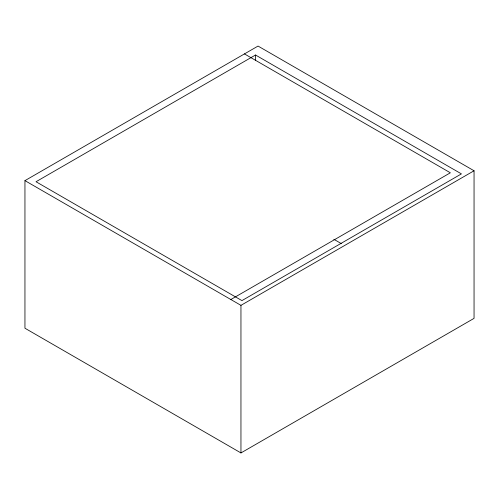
<?xml version="1.0" encoding="UTF-8"?>
<svg xmlns="http://www.w3.org/2000/svg" width="499" height="499" viewBox="0 0 499 499"><rect width="100%" height="100%" fill="white"/><g stroke="black" fill="none" stroke-linecap="round" stroke-linejoin="round"><path stroke-width="0.75" d="M24.95 180.638L258.045 46.064L474.05 170.77L474.05 318.362L240.955 452.936L24.95 328.23L24.95 180.638L240.955 305.351L474.05 170.77M255.525 55.009L36.022 181.736L241.928 300.61L461.425 173.883L255.525 55.009L255.525 60.448M230.85 299.519L450.354 172.791L244.448 53.911M333.831 239.283L341.26 243.574M240.955 305.351L240.955 452.936"/></g></svg>
